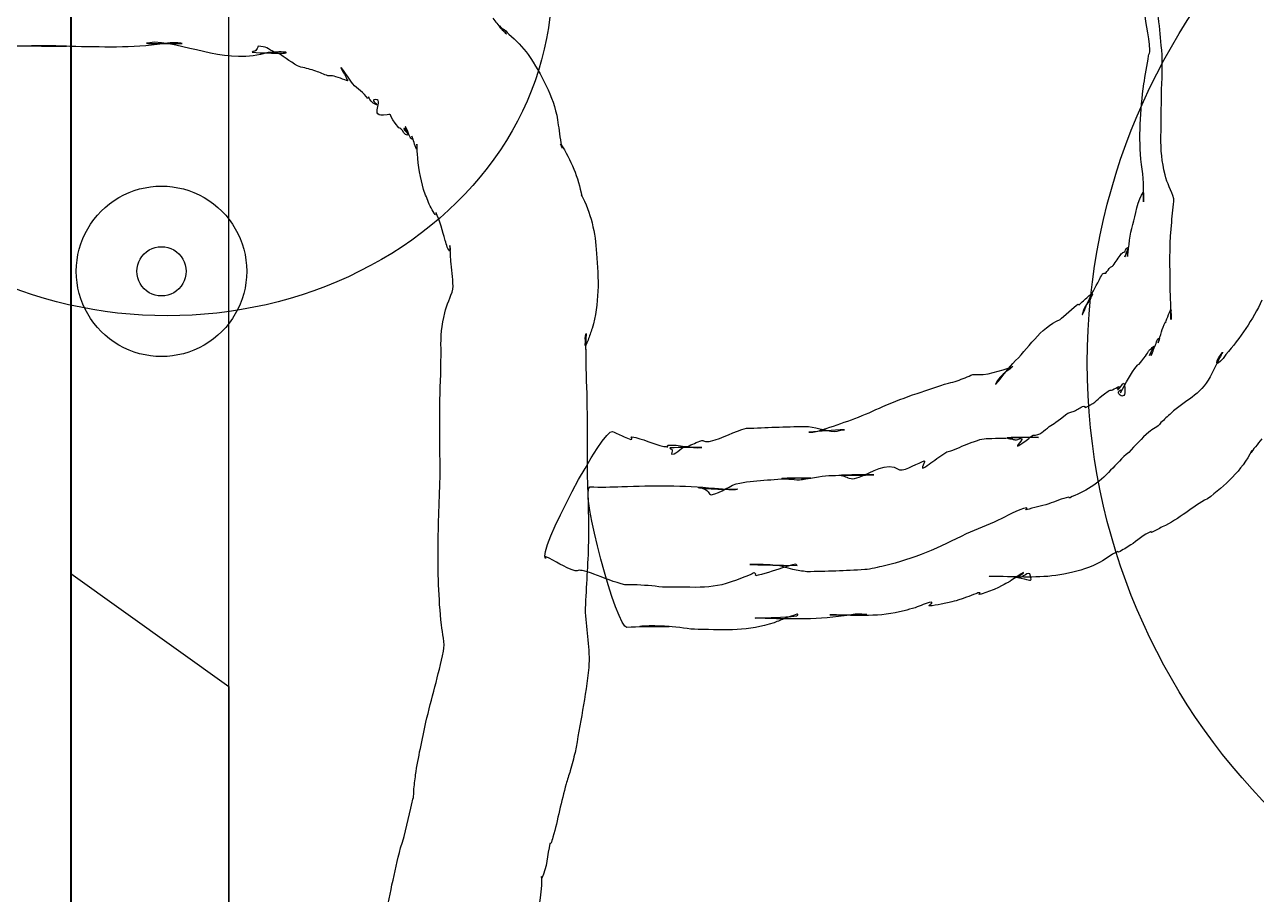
# Model space of a CAD drawing. Extents: x 0 to 339, y 0 to 211.
# Drawn here: x 236.61 to 286.19, y 51.32 to 86.33 of the extents above; entities that cross this region are included whole.
import ezdxf

# ---------------------------------------------------------------- set-up
doc = ezdxf.new("R2010")
doc.units = 0
doc.layers.add('Layer_1', color=7, linetype='CONTINUOUS')

msp = doc.modelspace()

# ---------------------------------------------------------------- linework, layer by layer
at = {"layer": 'Layer_1', "color": 6}
for p, q in [((238.475311, 0.149044), (238.475311, 210.432094)), ((238.487211, 210.432094), (238.487211, 0.149044)), ((238.4753, 204.072506), (238.4753, 6.478666)), ((244.825286, 6.478666), (244.825286, 204.072506))]:
    msp.add_line(p, q, dxfattribs=at)
at = {"layer": 'Layer_1', "color": 1}
for p, q in [((238.475308, 88.565341), (238.475308, 64.231941)), ((243.112358, 76.398647), (243.112358, 76.398647)), ((238.475308, 64.231941), (244.825298, 59.689061)), ((244.825298, 59.689061), (244.825298, 35.355151))]:
    msp.add_line(p, q, dxfattribs=at)
at = {"layer": 'Layer_1', "color": 3}
for p, q in [((245.54917, 76.398647), (245.54917, 76.398647)), ((260.273388, 69.952881), (260.273388, 69.952881)), ((259.35612, 67.721531), (259.35612, 67.721531))]:
    msp.add_line(p, q, dxfattribs=at)
for points in [[(279.382211, 72.714281), (279.382211, 86.832341), (290.812126, 98.262261), (304.930188, 98.262261)], [(281.901157, 85.294241), (281.88978, 85.917571), (281.654115, 86.527051), (281.699597, 87.156241)], [(255.457007, 86.587481), (255.57022, 86.453391), (255.670155, 86.308491), (255.782889, 86.174001)], [(255.782889, 86.174001), (255.808259, 86.143701), (255.740689, 86.240801), (255.719589, 86.274231)], [(255.719589, 86.274231), (255.810089, 86.169941), (255.889359, 86.054721), (255.991089, 85.961351)], [(282.355597, 85.489231), (282.303527, 85.910621), (282.295193, 86.335581), (282.218702, 86.750411)], [(255.991089, 85.961351), (256.055739, 85.902051), (255.745288, 86.184661), (255.831979, 86.171071)], [(255.831979, 86.171071), (255.946901, 86.153071), (256.006609, 86.017221), (256.097539, 85.944671)], [(256.097539, 85.944671), (256.392938, 85.709001), (256.639027, 85.414361), (256.882115, 85.123121)], [(237.689826, 85.472731), (237.019544, 85.469731), (236.349714, 85.460431), (235.679427, 85.462031)], [(237.21769, 85.476731), (237.109748, 85.475941), (236.785957, 85.473731), (236.893891, 85.471731)], [(236.893891, 85.471731), (239.186807, 85.439131), (238.076851, 85.463731), (237.689826, 85.472731)], [(237.857638, 85.469731), (237.629797, 85.477731), (237.445378, 85.478731), (237.21769, 85.476731)], [(238.200289, 85.454531), (238.086071, 85.459531), (237.971904, 85.465931), (237.857638, 85.469731)], [(241.949941, 85.524231), (240.706349, 85.373861), (239.450091, 85.434231), (238.200289, 85.454531)], [(241.833148, 85.623131), (241.262685, 85.554731), (241.341539, 85.573231), (242.943157, 85.562431)], [(246.409614, 85.200501), (244.77487, 84.715481), (243.387266, 85.501571), (241.833148, 85.623131)], [(242.782801, 85.594131), (242.508534, 85.619631), (242.21998, 85.558631), (241.949941, 85.524231)], [(242.943157, 85.562431), (242.997637, 85.562171), (242.837051, 85.589031), (242.782801, 85.594131)], [(245.917913, 85.291601), (245.878183, 85.257901), (245.72923, 85.219001), (245.781226, 85.215901)], [(246.016993, 85.457171), (246.002203, 85.430271), (245.937633, 85.308331), (245.917913, 85.291601)], [(246.701176, 85.203201), (246.394315, 85.350401), (246.326441, 85.462841), (246.016993, 85.457171)], [(281.851759, 85.065871), (281.866311, 85.142371), (281.902585, 85.216371), (281.901157, 85.294241)], [(282.383325, 83.970691), (282.404492, 84.477211), (282.419811, 84.984741), (282.355597, 85.489231)], [(245.781226, 85.215901), (247.481201, 85.112551), (247.328946, 85.250801), (246.732967, 85.225901)], [(246.732967, 85.225901), (246.624948, 85.220901), (246.517398, 85.209001), (246.409614, 85.200501)], [(246.788816, 85.196201), (246.762996, 85.210001), (246.727586, 85.190201), (246.701176, 85.203201)], [(247.726267, 84.620731), (247.372191, 84.743191), (247.112105, 85.023211), (246.788816, 85.196201)], [(256.882115, 85.123121), (257.407078, 84.304291), (257.895679, 83.473411), (258.060379, 82.496391)], [(281.657846, 83.940251), (281.709969, 84.251281), (281.78892, 84.737261), (281.851759, 85.065871)], [(248.336634, 84.456531), (248.116146, 84.533231), (247.947411, 84.568341), (247.726267, 84.620731)], [(248.820814, 84.269091), (248.654153, 84.315691), (248.500086, 84.399651), (248.336634, 84.456531)], [(249.00617, 84.269131), (248.94544, 84.280531), (248.880313, 84.252431), (248.820814, 84.269091)], [(249.393089, 84.554701), (249.379279, 84.573201), (249.324349, 84.611301), (249.333709, 84.590201)], [(249.333709, 84.590201), (249.386899, 84.470341), (249.467768, 84.364651), (249.528895, 84.248631)], [(249.817888, 83.943241), (249.666501, 84.139901), (249.541785, 84.356001), (249.393089, 84.554701)], [(249.612865, 84.060381), (249.516975, 84.095881), (249.127614, 84.246411), (249.00617, 84.269131)], [(249.528895, 84.248631), (249.560925, 84.187831), (249.584875, 84.123131), (249.612865, 84.060381)], [(250.422413, 83.350071), (250.283896, 83.603491), (249.990095, 83.719541), (249.817888, 83.943241)], [(281.558601, 80.704221), (281.447529, 81.782791), (281.510076, 82.867261), (281.657846, 83.940251)], [(282.346574, 81.816711), (282.353454, 82.534721), (282.358216, 83.253161), (282.383325, 83.970691)], [(251.196359, 82.702331), (250.350785, 82.517881), (251.193459, 83.394941), (250.661105, 83.306851)], [(250.7692, 83.098611), (250.370513, 83.277461), (250.513483, 83.557261), (250.422413, 83.350071)], [(250.661105, 83.306851), (250.583945, 83.294051), (250.840556, 83.066601), (250.7692, 83.098611)], [(251.674615, 82.178101), (251.190792, 82.713401), (251.464173, 82.753691), (251.196359, 82.702331)], [(258.060379, 82.496391), (258.102239, 82.236751), (258.140419, 81.867321), (258.198489, 81.575741)], [(251.755375, 82.135801), (251.732175, 82.155401), (251.694995, 82.155601), (251.674615, 82.178101)], [(252.022557, 81.883791), (251.900952, 81.869591), (251.848845, 82.056731), (251.755375, 82.135801)], [(252.01591, 81.981001), (251.97012, 82.037401), (251.873583, 82.222601), (251.878539, 82.150141)], [(251.878539, 82.150141), (251.885439, 82.049441), (252.122807, 81.895461), (252.022557, 81.883791)], [(251.93573, 82.214131), (251.8816, 82.275931), (251.98918, 82.058711), (252.01591, 81.981001)], [(252.080669, 81.907011), (252.028359, 82.007401), (252.010289, 82.128951), (251.93573, 82.214131)], [(252.193474, 81.719511), (252.129704, 81.754911), (252.114374, 81.842331), (252.080669, 81.907011)], [(252.201474, 81.839961), (252.183724, 81.876061), (252.228644, 81.699981), (252.193474, 81.719511)], [(252.385793, 81.322051), (252.283545, 81.478551), (252.282285, 81.675501), (252.201474, 81.839961)], [(282.511674, 80.286281), (282.381632, 80.809071), (282.341283, 81.289231), (282.346574, 81.816711)], [(252.398653, 81.517021), (252.388493, 81.581321), (252.390053, 81.387041), (252.385793, 81.322051)], [(252.417443, 81.121881), (252.406733, 81.253311), (252.419343, 81.386771), (252.398653, 81.517021)], [(258.249949, 81.358351), (258.251049, 81.335951), (258.194539, 81.503471), (258.185619, 81.529591)], [(258.185619, 81.529591), (258.613569, 80.874691), (258.876166, 80.182351), (259.044464, 79.422511)], [(258.198489, 81.575741), (258.213039, 81.502741), (258.246709, 81.432741), (258.249949, 81.358351)], [(252.67152, 79.691251), (252.53349, 80.149911), (252.456408, 80.643431), (252.417443, 81.121881)], [(281.647607, 79.195971), (281.656077, 79.701151), (281.647607, 80.205011), (281.558601, 80.704221)], [(240.40567, 79.368248), (241.466606, 79.98078), (242.773734, 79.98078), (243.83467, 79.368248)], [(282.870873, 79.322691), (282.763161, 79.657331), (282.599463, 79.933411), (282.511674, 80.286281)], [(238.69117, 76.398647), (238.69117, 77.623711), (239.344734, 78.755716), (240.40567, 79.368248)], [(243.83467, 79.368248), (244.895606, 78.755716), (245.54917, 77.623711), (245.54917, 76.398647)], [(252.899609, 79.100681), (252.823579, 79.297541), (252.732332, 79.489171), (252.67152, 79.691251)], [(259.044464, 79.422511), (259.050364, 79.396011), (259.023374, 79.472511), (259.012834, 79.497411)], [(259.012834, 79.497411), (259.394159, 78.757551), (259.594727, 77.953381), (259.626532, 77.122261)], [(281.220622, 78.286051), (281.298489, 78.613901), (281.428717, 79.314241), (281.630409, 79.578061)], [(281.630409, 79.578061), (281.644961, 79.597161), (281.641786, 79.531161), (281.647607, 79.507761)], [(281.647607, 79.507761), (281.647765, 79.403831), (281.647607, 79.299901), (281.647607, 79.195971)], [(282.778825, 78.383561), (282.801844, 78.690581), (282.846452, 79.031161), (282.870873, 79.322691)], [(253.147781, 78.675491), (253.098871, 78.671491), (252.909666, 79.081321), (252.899609, 79.100681)], [(253.171121, 78.758091), (253.157891, 78.783491), (253.176321, 78.677591), (253.147781, 78.675491)], [(253.520474, 77.697141), (253.459144, 77.924891), (253.299431, 78.512161), (253.171121, 78.758091)], [(282.717944, 76.103871), (282.705509, 76.864691), (282.695719, 77.625571), (282.778825, 78.383561)], [(281.001018, 76.997651), (281.072932, 77.426321), (281.078091, 77.869371), (281.220622, 78.286051)], [(253.718078, 77.206911), (253.5995, 77.337221), (253.582548, 77.532251), (253.520474, 77.697141)], [(253.778848, 76.697461), (253.752918, 76.944101), (253.748648, 77.192371), (253.727138, 77.439321)], [(253.727138, 77.439321), (253.730238, 77.370521), (253.733338, 77.301641), (253.736438, 77.232811)], [(280.887648, 77.202721), (280.932495, 77.245621), (281.004514, 77.406881), (281.007768, 77.344921)], [(281.007768, 77.344921), (281.014378, 77.218981), (280.935431, 77.103291), (280.899263, 76.982471)], [(253.736438, 77.232811), (253.730338, 77.223811), (253.725198, 77.199111), (253.718078, 77.206911)], [(259.626532, 77.122261), (259.726012, 76.111521), (259.737517, 75.084271), (259.450455, 74.099651)], [(280.426347, 76.633921), (280.544986, 76.780651), (280.631134, 76.951811), (280.749985, 77.098361)], [(280.749985, 77.098361), (280.786259, 77.143061), (280.846029, 77.162961), (280.887648, 77.202721)], [(280.899263, 76.982471), (280.930801, 77.064571), (280.954085, 77.150251), (280.993878, 77.228631)], [(280.993878, 77.228631), (281.001018, 77.242431), (280.998638, 77.198031), (281.001018, 77.182731)], [(281.001018, 77.182731), (281.001018, 77.121031), (281.001018, 77.059341), (281.001018, 76.997651)], [(240.40567, 73.429046), (239.344734, 74.041578), (238.69117, 75.173583), (238.69117, 76.398647)], [(245.54917, 76.398647), (245.54917, 75.173583), (244.895606, 74.041578), (243.83467, 73.429046)], [(253.852018, 75.676561), (253.870518, 76.008841), (253.802728, 76.360791), (253.778848, 76.697461)], [(280.125277, 76.327441), (280.189253, 76.405941), (280.246192, 76.490781), (280.317179, 76.563021)], [(280.317179, 76.563021), (280.34758, 76.593921), (280.399094, 76.600121), (280.426347, 76.633921)], [(279.362404, 75.076091), (279.495384, 75.369481), (279.640613, 75.657831), (279.80103, 75.937171)], [(279.80103, 75.937171), (280.022804, 76.323381), (279.935015, 76.303181), (280.125277, 76.327441)], [(282.74681, 74.781981), (282.74152, 75.222701), (282.714637, 75.662941), (282.717944, 76.103871)], [(253.517985, 74.728571), (253.597565, 75.065451), (253.758877, 75.350401), (253.852018, 75.676561)], [(279.051202, 75.049251), (279.16783, 75.157361), (279.284485, 75.265481), (279.40114, 75.373591)], [(279.589603, 75.485011), (279.526447, 75.279971), (279.372776, 75.114721), (279.26435, 74.929591)], [(279.40114, 75.373591), (279.457866, 75.419491), (279.611087, 75.554751), (279.589603, 75.485011)], [(278.294761, 74.457921), (278.397922, 74.550121), (278.87068, 74.980901), (279.005802, 75.071651)], [(279.005802, 75.071651), (279.019822, 75.080651), (279.036072, 75.056751), (279.051202, 75.049251)], [(279.26435, 74.929591), (279.24054, 74.841791), (279.142483, 74.590601), (279.19307, 74.666181)], [(279.19307, 74.666181), (279.2753, 74.789031), (279.301391, 74.941441), (279.362404, 75.076091)], [(282.74258, 74.851881), (282.763217, 74.874781), (282.74761, 74.790281), (282.75025, 74.759481)], [(286.412974, 75.243991), (286.03724, 74.451731), (285.542257, 73.705701), (284.955147, 73.052611)], [(253.370807, 73.275621), (253.359327, 73.778771), (253.398847, 74.224261), (253.517985, 74.728571)], [(276.380831, 72.692801), (277.014559, 73.270211), (277.464763, 74.125251), (278.294761, 74.457921)], [(282.232304, 73.517681), (282.343297, 73.867141), (282.385048, 74.062331), (282.533876, 74.364661)], [(282.533876, 74.364661), (282.539166, 74.375461), (282.529376, 74.317561), (282.533956, 74.328661)], [(282.533956, 74.328661), (282.537926, 74.338661), (282.692573, 74.796521), (282.74258, 74.851881)], [(282.74681, 74.470791), (282.727495, 74.572731), (282.74681, 74.678261), (282.74681, 74.781981)], [(282.75025, 74.759481), (282.75025, 74.663281), (282.764538, 74.376231), (282.74681, 74.470791)], [(259.195721, 73.874511), (259.246651, 74.069051), (259.142001, 73.078741), (259.200321, 73.271251)], [(259.181381, 73.519471), (259.184681, 73.637861), (259.165721, 73.759931), (259.195721, 73.874511)], [(259.450455, 74.099651), (259.396205, 73.944681), (259.347053, 73.787831), (259.287723, 73.634731)], [(243.83467, 73.429046), (242.773734, 72.816514), (241.466606, 72.816514), (240.40567, 73.429046)], [(259.182681, 73.408651), (259.157621, 73.381551), (259.180281, 73.482551), (259.181381, 73.519471)], [(259.287723, 73.634731), (259.257703, 73.557231), (259.239033, 73.469721), (259.182681, 73.408651)], [(281.470463, 72.665721), (282.085275, 73.427241), (281.66599, 73.035141), (282.063341, 73.386511)], [(282.063341, 73.386511), (282.003069, 73.262471), (281.942824, 73.138421), (281.882551, 73.014381)], [(281.957693, 73.004651), (282.021563, 73.169201), (282.085461, 73.333751), (282.149331, 73.498311)], [(282.149331, 73.498311), (282.181557, 73.573111), (282.184335, 73.695641), (282.263631, 73.714151)], [(282.263631, 73.714151), (282.328189, 73.729251), (282.242729, 73.583171), (282.232304, 73.517681)], [(253.321127, 71.220141), (253.342607, 71.905671), (253.377067, 72.589461), (253.370807, 73.275621)], [(259.200321, 73.271251), (259.192821, 72.586801), (259.221221, 71.904361), (259.242161, 71.220461)], [(281.882551, 73.014381), (281.907686, 73.047681), (281.916365, 73.119551), (281.957693, 73.114281)], [(281.957693, 73.114281), (281.993941, 73.109281), (281.957693, 73.041181), (281.957693, 73.004651)], [(284.955147, 73.052611), (284.657755, 72.572401), (284.39206, 72.552271), (284.808303, 73.122911)], [(284.808303, 73.122911), (284.878418, 73.219011), (284.704454, 72.908861), (284.652437, 72.801881)], [(274.779576, 72.251751), (275.334502, 72.191351), (275.872379, 72.392691), (276.388234, 72.570151)], [(275.700749, 71.850931), (275.962237, 72.141171), (276.120037, 72.396731), (276.380831, 72.692801)], [(276.388234, 72.570151), (276.239364, 72.449151), (276.080394, 72.339611), (275.941626, 72.207141)], [(304.930188, 47.187471), (290.812126, 47.187471), (279.382211, 58.617381), (279.382211, 72.714281)], [(280.721189, 71.513421), (280.929311, 71.911971), (281.125102, 72.264101), (281.397782, 72.623221)], [(281.397782, 72.623221), (281.414715, 72.645621), (281.452842, 72.643821), (281.470463, 72.665721)], [(284.652437, 72.801881), (284.547027, 72.585141), (284.43315, 72.372621), (284.32356, 72.157961)], [(272.534353, 71.486431), (272.954276, 71.630741), (273.375572, 71.771471), (273.80035, 71.900801)], [(273.80035, 71.900801), (273.915703, 71.935901), (274.036893, 71.951301), (274.150405, 71.992001)], [(274.150405, 71.992001), (274.363995, 72.068501), (274.569851, 72.165161), (274.779576, 72.251751)], [(275.721519, 71.933731), (275.705569, 71.910131), (275.681699, 71.829761), (275.700749, 71.850931)], [(275.941626, 72.207141), (275.856996, 72.126341), (275.787054, 72.030651), (275.721519, 71.933731)], [(280.612181, 71.638851), (280.713358, 71.689251), (280.839379, 71.978091), (280.862715, 71.867471)], [(284.32356, 72.157961), (283.940549, 71.414341), (283.301289, 71.199711), (282.753496, 70.686281)], [(271.154562, 70.962641), (271.658183, 71.160351), (272.028565, 71.312601), (272.534353, 71.486431)], [(279.487517, 71.006691), (279.828803, 71.207781), (279.791364, 71.280281), (280.218984, 71.576011)], [(280.218984, 71.576011), (280.27108, 71.612011), (280.339396, 71.615211), (280.399615, 71.634911)], [(280.862715, 71.867471), (281.048849, 70.985881), (280.394217, 71.556441), (280.738916, 71.623501)], [(280.399615, 71.634911), (280.484996, 71.678011), (280.570377, 71.721111), (280.655758, 71.764271)], [(280.655758, 71.764271), (280.641206, 71.722471), (280.572573, 71.619101), (280.612181, 71.638851)], [(280.738916, 71.623501), (280.775402, 71.630501), (280.727274, 71.550101), (280.721189, 71.513421)], [(253.338117, 68.475891), (253.316267, 69.390321), (253.312587, 70.305291), (253.321127, 71.220141)], [(259.242161, 71.220461), (259.250661, 70.314801), (259.253541, 69.409621), (259.246261, 68.504151)], [(268.876785, 70.077711), (269.65262, 70.327301), (270.420481, 70.606161), (271.154562, 70.962641)], [(278.855405, 70.766061), (278.984178, 70.836761), (279.102367, 70.931681), (279.241723, 70.978191)], [(279.241723, 70.978191), (279.268233, 70.987191), (279.276353, 70.934291), (279.293683, 70.912391)], [(279.293683, 70.912391), (279.358293, 70.943791), (279.422905, 70.975191), (279.487517, 71.006691)], [(278.110154, 70.321351), (278.73412, 70.757311), (278.42514, 70.644211), (278.855405, 70.766061)], [(282.753496, 70.686281), (282.615357, 70.560241), (282.479943, 70.431181), (282.339105, 70.308171)], [(257.576353, 64.841081), (257.214895, 65.031791), (259.911931, 70.143591), (260.273388, 69.952881)], [(260.273388, 69.952881), (260.431585, 69.882181), (260.589783, 69.811571), (260.747977, 69.740921)], [(264.211057, 69.561561), (264.717152, 69.669591), (265.162141, 69.972681), (265.668831, 70.080971)], [(265.668831, 70.080971), (266.446405, 70.105671), (267.223589, 70.153371), (268.001554, 70.155071)], [(268.001554, 70.155071), (268.411203, 70.155871), (268.811452, 69.975951), (269.21851, 69.955161)], [(268.180399, 69.924301), (268.105039, 69.918301), (268.332979, 69.920301), (268.406769, 69.936101)], [(269.610922, 70.025261), (269.134079, 69.991661), (268.65712, 69.959561), (268.180399, 69.924301)], [(268.406769, 69.936101), (268.566564, 69.971301), (268.72102, 70.027601), (268.876785, 70.077711)], [(269.21851, 69.955161), (269.351215, 69.948161), (269.476945, 70.044761), (269.610922, 70.025261)], [(277.199198, 69.804651), (277.469253, 69.774051), (277.64581, 70.004411), (277.850068, 70.150431)], [(277.850068, 70.150431), (277.934468, 70.210731), (278.025116, 70.261931), (278.110154, 70.321351)], [(281.857828, 69.925401), (281.570068, 69.676411), (281.310776, 69.385321), (281.050823, 69.109671)], [(282.339105, 70.308171), (282.233008, 70.111181), (282.012848, 70.059521), (281.857828, 69.925401)], [(260.747977, 69.740921), (260.834177, 69.704421), (260.915524, 69.653221), (261.006562, 69.631481)], [(261.006562, 69.631481), (261.121389, 69.604081), (260.985152, 69.746371), (261.044312, 69.737481)], [(261.044312, 69.737481), (261.490788, 69.670381), (261.902112, 69.446331), (262.340929, 69.348681)], [(262.495583, 69.405481), (262.938649, 69.437981), (263.419955, 69.254651), (263.870361, 69.306481)], [(263.284414, 69.346291), (263.478904, 69.426091), (263.665346, 69.529401), (263.867881, 69.585761)], [(263.867881, 69.585761), (263.915321, 69.598961), (263.961681, 69.551861), (264.010796, 69.548461)], [(264.010796, 69.548461), (264.077526, 69.543461), (264.145633, 69.547671), (264.211057, 69.561561)], [(274.332785, 69.360551), (275.563796, 69.826471), (274.797918, 69.599061), (277.117607, 69.724151)], [(276.161728, 69.701451), (276.079038, 69.697451), (276.456247, 69.626051), (276.400494, 69.633151)], [(277.40301, 69.709451), (276.989353, 69.699451), (276.575074, 69.720051), (276.161728, 69.701451)], [(276.74963, 69.656451), (276.78224, 69.615051), (276.31806, 69.164191), (276.74833, 69.465081)], [(276.400494, 69.633151), (276.443774, 69.627151), (276.486694, 69.611551), (276.530319, 69.614451)], [(276.530319, 69.614451), (276.604589, 69.619451), (276.70355, 69.714931), (276.74963, 69.656451)], [(276.74833, 69.465081), (276.902513, 69.572901), (277.048907, 69.691461), (277.199198, 69.804651)], [(277.117607, 69.724151), (277.212727, 69.729151), (277.498234, 69.711651), (277.40301, 69.709451)], [(286.41174, 69.658881), (286.321517, 69.555141), (286.23521, 69.448021), (286.149723, 69.340381)], [(262.340929, 69.348681), (262.394419, 69.344681), (262.447897, 69.341681), (262.501383, 69.338181)], [(262.501383, 69.338181), (262.499483, 69.360581), (262.473113, 69.403881), (262.495583, 69.405481)], [(262.589695, 69.288581), (262.551335, 69.285581), (262.659635, 69.244681), (262.672995, 69.208581)], [(263.870361, 69.306481), (263.443471, 69.300481), (263.015206, 69.323381), (262.589695, 69.288581)], [(262.672995, 69.208581), (262.692495, 69.155881), (262.608765, 69.038151), (262.664895, 69.040281)], [(262.664895, 69.040281), (262.895056, 69.049281), (263.059201, 69.386391), (263.284414, 69.346291)], [(273.08318, 68.690601), (273.298246, 68.838221), (273.50506, 68.999271), (273.731102, 69.129461)], [(273.731102, 69.129461), (273.792152, 69.164661), (273.870119, 69.156461), (273.935887, 69.181761)], [(273.935887, 69.181761), (274.071345, 69.233761), (274.200486, 69.300961), (274.332785, 69.360551)], [(281.050823, 69.109671), (280.520492, 68.673181), (280.133724, 68.091571), (279.54074, 67.718681)], [(286.010605, 69.185571), (285.592987, 68.380631), (284.937349, 67.768741), (284.214217, 67.242311)], [(286.149723, 69.340381), (285.973087, 69.118041), (285.924139, 68.990981), (286.010605, 69.185571)], [(253.250687, 65.404371), (253.264387, 66.429141), (253.320707, 67.451511), (253.338117, 68.475891)], [(259.246261, 68.504151), (259.275201, 67.442921), (259.323571, 66.383211), (259.297391, 65.321071)], [(270.008229, 68.056261), (270.535567, 68.161871), (271.064157, 68.657001), (271.607016, 68.523381)], [(271.607016, 68.523381), (271.680746, 68.488881), (271.744745, 68.427681), (271.824773, 68.412741)], [(271.824773, 68.412741), (272.084224, 68.364241), (272.602715, 68.717211), (272.818075, 68.768021)], [(272.800245, 68.666141), (272.765715, 68.578641), (272.68826, 68.434821), (272.793545, 68.485951)], [(272.793545, 68.485951), (272.899884, 68.537551), (272.985715, 68.623701), (273.08318, 68.690601)], [(272.818075, 68.768021), (272.851625, 68.776021), (272.806195, 68.700121), (272.800245, 68.666141)], [(265.391226, 67.879331), (266.128829, 67.998111), (266.878531, 68.024011), (267.623502, 68.080451)], [(267.093246, 68.064451), (267.002726, 68.060451), (267.273673, 68.047851), (267.363888, 68.039551)], [(267.95624, 68.073451), (268.954909, 68.080451), (267.201905, 68.068451), (267.093246, 68.064451)], [(267.363888, 68.039551), (267.498481, 68.027151), (267.664269, 68.006851), (267.800723, 68.013551)], [(267.623502, 68.080451), (267.734119, 68.088451), (267.845326, 68.075451), (267.95624, 68.073451)], [(267.800723, 68.013551), (267.884213, 68.017551), (267.966873, 68.032051), (268.049947, 68.041251)], [(268.049947, 68.041251), (269.088053, 68.250451), (269.324702, 68.168991), (270.706827, 68.202821)], [(269.487227, 68.192321), (269.396337, 68.186321), (269.785069, 68.118921), (269.737745, 68.083361)], [(270.706827, 68.202821), (271.113253, 68.212821), (269.893003, 68.217321), (269.487227, 68.192321)], [(269.737745, 68.083361), (269.801945, 68.072761), (269.946211, 68.043861), (270.008229, 68.056261)], [(260.854879, 62.069271), (260.455204, 61.963291), (258.956446, 67.615551), (259.35612, 67.721531)], [(259.35612, 67.721531), (259.785769, 67.714531), (260.215852, 67.708731), (260.64486, 67.739931)], [(260.64486, 67.739931), (261.8871, 67.768731), (263.13337, 67.795431), (264.371247, 67.668131)], [(265.292415, 67.627131), (262.779291, 67.570531), (263.977044, 67.906921), (264.176323, 67.444151)], [(264.176323, 67.444151), (264.200263, 67.431251), (264.221183, 67.401951), (264.248123, 67.405551)], [(264.248123, 67.405551), (264.651792, 67.459351), (264.995875, 67.815661), (265.391226, 67.879331)], [(264.371247, 67.668131), (264.585863, 67.648931), (264.821811, 67.623431), (265.038653, 67.620131)], [(265.038653, 67.620131), (265.123263, 67.619131), (265.377018, 67.629131), (265.292415, 67.627131)], [(279.54074, 67.718681), (279.263668, 67.544451), (278.956592, 67.423321), (278.664492, 67.275641)], [(277.834707, 67.044231), (277.498872, 66.936761), (277.259604, 66.886051), (276.911859, 66.801761)], [(278.635072, 67.305341), (278.37324, 67.257441), (278.083045, 67.123701), (277.834707, 67.044231)], [(278.664492, 67.275641), (278.654692, 67.285641), (278.648882, 67.307841), (278.635072, 67.305341)], [(284.214217, 67.242311), (283.624116, 66.939631), (283.090875, 66.427841), (282.401583, 66.111701)], [(276.946359, 66.879761), (276.605631, 66.834361), (276.08804, 66.513121), (275.793223, 66.379581)], [(276.911859, 66.801761), (276.923369, 66.827761), (276.974549, 66.883561), (276.946359, 66.879761)], [(275.793223, 66.379581), (275.368087, 66.187021), (274.933486, 66.016051), (274.504808, 65.831501)], [(282.401583, 66.111701), (282.256485, 66.035901), (282.117764, 65.946391), (281.966237, 65.884401)], [(274.504808, 65.831501), (273.452933, 65.289141), (272.371681, 64.811691), (271.214592, 64.545261)], [(281.950362, 65.927001), (281.667523, 65.813221), (281.37328, 65.542471), (281.131106, 65.384361)], [(281.966237, 65.884401), (281.952214, 65.878401), (281.963587, 65.932701), (281.950362, 65.927001)], [(253.385383, 62.169241), (253.271663, 63.243431), (253.243852, 64.324831), (253.250687, 65.404371)], [(259.297391, 65.321071), (259.273681, 64.435671), (259.200841, 63.551581), (259.170063, 62.667521)], [(280.609083, 65.125671), (280.318439, 64.994171), (280.074413, 64.774561), (279.788214, 64.633651)], [(280.639325, 65.091871), (280.629271, 65.103171), (280.622921, 65.131871), (280.609083, 65.125671)], [(281.131106, 65.384361), (280.971404, 65.280101), (280.803261, 65.189371), (280.639325, 65.091871)], [(258.764369, 64.343421), (258.329082, 64.479701), (257.982187, 64.750461), (257.567053, 64.919881)], [(257.567053, 64.919881), (257.570153, 64.893581), (257.573253, 64.867381), (257.576353, 64.841081)], [(266.731958, 64.575331), (266.160701, 64.626331), (264.509061, 64.605031), (267.704775, 64.562731)], [(267.530682, 64.404391), (266.945276, 64.536551), (267.237098, 64.530271), (266.731958, 64.575331)], [(267.649765, 64.606831), (267.509787, 64.608831), (267.150353, 64.474221), (267.067565, 64.447341)], [(267.704775, 64.562731), (267.686435, 64.577431), (267.673265, 64.606531), (267.649765, 64.606831)], [(271.214592, 64.545261), (270.952726, 64.484961), (270.690754, 64.414481), (270.422861, 64.393461)], [(279.788214, 64.633651), (279.263174, 64.375141), (278.972212, 64.332631), (278.442119, 64.214501)], [(258.928466, 64.366821), (258.873236, 64.368821), (258.817098, 64.326921), (258.764369, 64.343421)], [(259.161421, 64.332621), (259.085481, 64.352421), (259.006923, 64.364721), (258.928466, 64.366821)], [(259.517288, 64.213081), (259.398665, 64.252981), (259.282497, 64.300981), (259.161421, 64.332621)], [(260.767167, 63.787361), (260.376764, 63.871261), (259.898167, 64.067381), (259.517288, 64.213081)], [(265.751721, 64.161481), (264.296653, 63.562721), (264.096779, 63.691581), (262.287886, 63.691561)], [(266.035704, 64.214881), (265.938244, 64.319321), (266.010194, 64.267881), (265.751721, 64.161481)], [(266.036233, 64.147581), (266.014013, 64.144581), (266.035704, 64.192481), (266.035704, 64.214881)], [(267.067565, 64.447341), (266.824911, 64.368541), (266.278401, 64.181251), (266.036233, 64.147581)], [(268.094877, 64.300561), (267.906814, 64.335161), (267.717213, 64.362261), (267.530682, 64.404391)], [(270.422861, 64.393461), (269.648627, 64.332761), (268.870873, 64.331561), (268.094877, 64.300561)], [(275.830026, 64.112611), (275.706005, 64.113611), (275.334371, 64.119611), (275.458215, 64.126711)], [(275.458215, 64.126711), (277.089752, 64.215811), (277.221771, 63.656121), (277.071149, 64.226511)], [(276.675224, 64.191221), (275.875195, 63.686931), (276.638814, 64.109321), (275.633607, 63.590321)], [(278.442119, 64.214501), (277.567592, 64.037101), (276.742153, 64.103571), (275.830026, 64.112611)], [(276.611957, 64.090111), (276.529237, 64.125911), (276.769151, 64.190011), (276.816961, 64.266421)], [(277.071149, 64.226511), (276.907372, 64.278811), (276.758499, 64.026691), (276.611957, 64.090111)], [(276.816961, 64.266421), (276.845331, 64.311721), (276.720471, 64.219721), (276.675224, 64.191221)], [(261.115718, 63.781361), (260.99958, 63.785361), (260.880774, 63.763061), (260.767167, 63.787361)], [(262.287886, 63.691561), (261.898187, 63.733561), (261.507587, 63.768461), (261.115718, 63.781361)], [(275.062468, 63.461181), (275.005128, 63.473281), (274.946943, 63.439281), (274.891351, 63.420781)], [(275.032598, 63.390881), (275.007748, 63.384881), (275.087378, 63.455881), (275.062468, 63.461181)], [(275.633607, 63.590321), (275.43327, 63.523821), (275.238481, 63.437431), (275.032598, 63.390881)], [(273.104961, 63.086671), (272.876099, 63.056271), (272.670298, 62.930581), (272.450371, 62.860341)], [(273.011645, 62.941731), (272.959965, 62.947731), (273.100085, 63.001931), (273.128271, 63.045671)], [(273.499288, 62.999731), (273.336741, 62.980431), (273.174099, 62.921631), (273.011645, 62.941731)], [(273.128271, 63.045671), (273.136771, 63.058871), (273.120571, 63.088771), (273.104961, 63.086671)], [(274.520479, 63.280231), (273.985883, 63.094141), (274.06139, 63.128021), (273.499288, 62.999731)], [(274.891351, 63.420781), (274.765954, 63.378881), (274.645334, 63.323681), (274.520479, 63.280231)], [(259.170063, 62.667521), (259.228923, 61.929531), (259.372315, 61.194991), (259.313422, 60.450411)], [(266.420634, 62.431211), (265.377181, 62.460411), (266.495844, 62.418911), (267.689594, 62.532081)], [(270.040173, 62.601711), (268.843378, 62.386121), (267.634923, 62.387101), (266.420634, 62.431211)], [(267.724224, 62.600181), (267.679064, 62.602181), (267.24128, 62.436731), (267.235224, 62.434441)], [(267.689594, 62.532081), (267.714944, 62.534081), (267.749634, 62.598781), (267.724224, 62.600181)], [(269.101204, 62.574811), (268.666869, 62.586811), (269.970281, 62.571811), (270.404695, 62.579811)], [(272.010782, 62.737891), (271.035356, 62.480121), (270.136183, 62.546201), (269.101204, 62.574811)], [(270.404695, 62.579811), (270.722952, 62.585811), (270.197656, 62.597811), (270.040173, 62.601711)], [(272.450371, 62.860341), (272.305472, 62.814041), (272.157311, 62.778741), (272.010782, 62.737891)], [(253.472753, 61.105221), (253.534203, 61.449961), (253.425743, 61.822281), (253.385383, 62.169241)], [(262.210461, 62.101271), (261.758383, 62.105271), (261.306591, 62.084271), (260.854879, 62.069271)], [(261.653005, 62.121571), (261.562505, 62.118571), (261.29115, 62.108571), (261.381698, 62.107271)], [(261.381698, 62.107271), (262.118365, 62.096671), (263.07286, 62.121271), (262.210461, 62.101271)], [(262.207847, 62.116571), (261.901658, 62.126571), (261.9496, 62.132771), (261.653005, 62.121571)], [(262.530927, 62.107571), (262.423233, 62.110571), (262.315527, 62.113571), (262.207847, 62.116571)], [(263.717408, 61.985511), (263.345108, 61.991511), (262.912514, 62.079611), (262.530927, 62.107571)], [(266.775645, 62.257981), (265.746802, 61.897361), (264.849534, 61.966071), (263.717408, 61.985511)], [(267.235224, 62.434441), (267.081659, 62.376641), (266.928839, 62.316801), (266.775645, 62.257981)], [(252.763024, 58.247991), (252.986584, 59.203151), (253.261187, 60.147491), (253.472753, 61.105221)], [(259.313422, 60.450411), (259.204027, 59.302831), (258.956668, 58.175371), (258.771526, 57.039031)], [(252.348015, 56.132901), (252.449051, 56.844791), (252.614019, 57.545161), (252.763024, 58.247991)], [(258.771526, 57.039031), (258.704626, 56.789781), (258.637724, 56.540531), (258.570824, 56.291281)], [(252.269235, 55.493661), (252.295485, 55.706741), (252.317855, 55.920341), (252.348015, 56.132901)], [(258.570824, 56.291281), (258.515044, 56.115911), (258.451227, 55.942901), (258.403488, 55.765181)], [(258.403488, 55.765181), (258.212303, 55.053441), (258.069385, 54.330581), (257.875036, 53.619551)], [(252.206255, 55.028421), (252.226705, 55.114621), (252.255775, 55.199121), (252.267635, 55.286871)], [(252.267635, 55.286871), (252.276835, 55.355171), (252.268735, 55.424731), (252.269235, 55.493661)], [(251.737262, 53.197771), (251.963767, 53.790371), (252.044258, 54.417941), (252.206255, 55.028421)], [(257.875036, 53.619551), (257.845526, 53.534851), (257.825996, 53.445911), (257.786506, 53.365341)], [(251.125847, 50.205981), (251.260414, 51.215801), (251.510689, 52.205671), (251.737262, 53.197771)], [(257.750816, 53.366131), (257.651396, 52.902741), (257.634088, 52.414541), (257.433385, 51.974771)], [(257.786506, 53.365341), (257.781306, 53.354641), (257.753316, 53.377641), (257.750816, 53.366131)], [(257.433385, 51.974771), (257.375975, 52.158271), (257.437085, 51.976771), (257.398165, 51.541041)], [(257.398165, 51.541041), (257.342385, 50.916461), (257.21555, 50.300451), (257.094915, 49.686131)]]:
    msp.add_open_spline(points, degree=3, dxfattribs=at)
at = {"layer": 'Layer_1', "color": 6}
for points in [[(257.83173, 87.970321), (257.83173, 83.196732), (254.881616, 78.785754), (250.092668, 76.39896)], [(250.092668, 76.39896), (245.30372, 74.012165), (239.403492, 74.012165), (234.614544, 76.39896)]]:
    msp.add_open_spline(points, degree=3, dxfattribs=at)
at = {"layer": 'Layer_1', "color": 1}
for points in [[(241.624076, 77.257907), (241.93106, 77.435144), (242.30928, 77.435144), (242.616264, 77.257907)], [(241.127983, 76.398647), (241.127983, 76.753121), (241.317092, 77.080669), (241.624076, 77.257907)], [(242.616264, 77.257907), (242.923248, 77.080669), (243.112358, 76.753121), (243.112358, 76.398647)], [(241.624076, 75.539387), (241.317092, 75.716625), (241.127983, 76.044173), (241.127983, 76.398647)], [(243.112358, 76.398647), (243.112358, 76.044173), (242.923248, 75.716625), (242.616264, 75.539387)], [(242.616264, 75.539387), (242.30928, 75.36215), (241.93106, 75.36215), (241.624076, 75.539387)]]:
    msp.add_open_spline(points, degree=3, dxfattribs=at)

doc.saveas('drawing.dxf')
